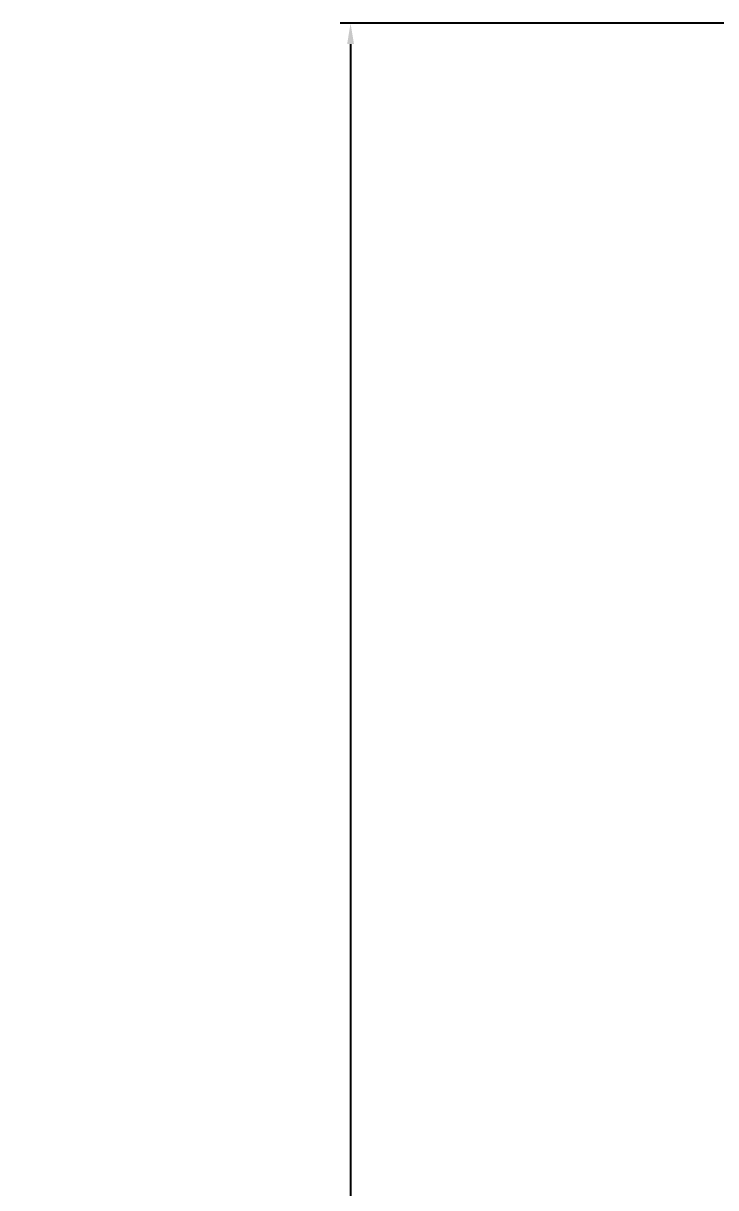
# Model space of a CAD drawing. Header units: millimetres. Extents: x -71832 to -66467, y 2511 to 5495.
# Drawn here: x -68598.8 to -68515.5, y 5163.9 to 5303.9 of the extents above; entities that cross this region are included whole.
import ezdxf

# ---------------------------------------------------------------- set-up
doc = ezdxf.new("R2010")
doc.units = ezdxf.units.MM
doc.styles.get("Standard").update_dxf_attribs({"font": 'arial.ttf'})
doc.dimstyles.new('ISO-25', dxfattribs={"dimtxt": 2.5, "dimasz": 2.5, "dimexe": 1.25, "dimexo": 0.625, "dimtad": 1, "dimtxsty": 'Standard', "dimcen": 2.5, "dimadec": 0, "dimazin": 0, "dimtfac": 1, "dimtmove": 0, "dimatfit": 3, "dimfxl": 1, "dimarcsym": 0})

# ---------------------------------------------------------------- blocks, each defined once
blk = doc.blocks.new('*D46')
at = {"color": 0, "lineweight": -2, "transparency": 16777216}
for p, q in [((-68387.31, 5303.89), (-68560.67, 5303.89)), ((-68559.42, 5301.39), (-68559.42, 4278.65)), ((-68559.42, 3065.9), (-68559.42, 4088.65)), ((-68387.31, 3063.4), (-68560.67, 3063.4))]:
    blk.add_line(p, q, dxfattribs=at)
at = {"color": 0, "transparency": 16777216}
for points in [[(-68559.83, 5301.39), (-68559, 5301.39), (-68559.42, 5303.89)], [(-68559.83, 3065.9), (-68559, 3065.9), (-68559.42, 3063.4)]]:
    blk.add_solid(points, dxfattribs=at)
at = {"layer": 'Defpoints', "color": 0, "transparency": 16777216}
for p in [(-68559.42, 5303.89), (-68386.68, 5303.89), (-68386.68, 3063.4)]:
    blk.add_point(p, dxfattribs=at)
at = {"color": 0, "transparency": 16777216, "insert": (-68559.42, 4183.65), "char_height": 60, "attachment_point": 5, "rotation": 90}
blk.add_mtext('2240', dxfattribs=at)

msp = doc.modelspace()

# ---------------------------------------------------------------- dimensions: what is measured, and where the dimension line sits
dim = msp.add_linear_dim(base=(-68559.42, 5303.89), p1=(-68386.68, 3063.4), p2=(-68386.68, 5303.89), angle=90, dimstyle='ISO-25', override={"dimtxt": 60, "dimgap": 5, "dimtad": 0, "dimdec": 0})
dim.commit()
dim.dimension.update_dxf_attribs({"geometry": '*D46', "text_midpoint": (-68559.42, 4183.65)})

doc.saveas('drawing.dxf')
